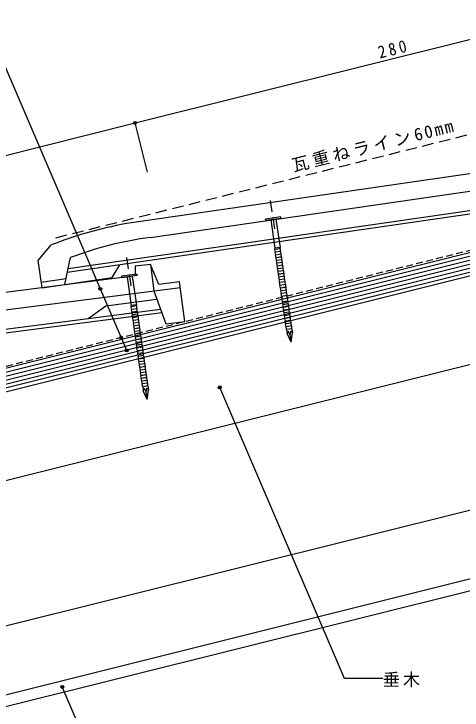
# Model space of a CAD drawing. Units: millimetres, scale not verified. Extents: x -1472 to 601, y -426 to 425.
# Drawn here: x -106.2 to 128.6, y -124.9 to 239.9 of the extents above; entities that cross this region are included whole.
import ezdxf

# ---------------------------------------------------------------- set-up
doc = ezdxf.new("R2010")
doc.units = ezdxf.units.MM
doc.header["$LTSCALE"] = 3
doc.header["$PDMODE"] = 32
doc.header["$PDSIZE"] = 1.5
doc.linetypes.add('DASHED1', pattern=[1.8, 1.2, -0.6])
doc.linetypes.add('DASHED2', pattern=[3, 2, -1])
for name, color, linetype in [('0-1_野地板', 7, 'Continuous'), ('0-2_瓦', 7, 'Continuous'), ('0-3_釘', 4, 'Continuous'), ('0-7_文字', 7, 'Continuous'), ('0-8_寸法', 7, 'Continuous')]:
    doc.layers.add(name, color=color, linetype=linetype)
doc.styles.add('ＭＳ ゴシック', font='')
doc.styles.get('ＭＳ ゴシック').set_extended_font_data('MS Gothic')

msp = doc.modelspace()

# ---------------------------------------------------------------- linework, layer by layer
at = {"layer": '0-1_野地板', "color": 3, "linetype": 'DASHED1'}
msp.add_line((-288.308, 10.864), (548.665, 220.107), dxfattribs=at)
at = {"layer": '0-1_野地板'}
for p, q in [((-288.065, 9.894), (548.422, 219.015)), ((-285.155, -1.748), (545.512, 205.918)), ((-203.42, -27.699), (534.598, 156.805)), ((-185.473, -99.49), (516.65, 76.04)), ((-215.79, -143.146), (508.161, 37.84)), ((-214.335, -148.967), (506.706, 31.292))]:
    msp.add_line(p, q, dxfattribs=at)
at = {"layer": '0-1_野地板', "color": 4}
for p, q in [((-200.267, 29.782), (547.937, 216.833)), ((-199.782, 27.841), (547.452, 214.65)), ((-199.297, 25.901), (546.967, 212.467)), ((-198.812, 23.961), (546.482, 210.284)), ((-198.327, 22.02), (545.997, 208.102))]:
    msp.add_line(p, q, dxfattribs=at)
at = {"layer": '0-2_瓦'}
for p, q in [((228.617, 170.143), (-44.569, 130.517)), ((-34.608, 122.868), (252.388, 164.497)), ((242.895, 150.995), (-78.189, 104.421)), ((-77.743, 106.506), (242.168, 152.91)), ((-93.485, 110.791), (-86.572, 118.867)), ((-91.403, 96.441), (-93.485, 110.791)), ((-79.527, 98.164), (-76.517, 112.242)), ((-54.786, 101.753), (-50.699, 108.408)), ((-34.638, 108.725), (-32.851, 94.84)), ((-42.642, 102.654), (-316.43, 67.422)), ((-91.834, 99.41), (-78.858, 101.292)), ((-91.403, 96.441), (-54.786, 101.753)), ((-306.593, 59.613), (-18.965, 96.626)), ((-349.986, 43.947), (-29.37, 85.205)), ((-28.674, 83.278), (-350.465, 41.869))]:
    msp.add_line(p, q, dxfattribs=at)
for points in [[(-32.851, 94.84), (-26.586, 77.497), (-16.668, 78.774), (-19.348, 99.602), (-30.258, 98.198), (-34.638, 108.725), (-42.572, 107.704), (-42.642, 102.654)], [(-67.28, 80.327), (-58.064, 87.058), (-31.284, 90.504)]]:
    msp.add_lwpolyline(points, dxfattribs=at)
for centre, radius, start, end in [((-10.768, -72.89), 206.197, 99.43475, 111.56945), ((-9.292, -64.934), 189.501, 97.67732, 110.77792)]:
    msp.add_arc(centre, radius, start, end, dxfattribs=at)
at = {"layer": '0-3_釘', "linetype": 'DASHED2'}
for p, q in [((30.414, 127.401), (28.115, 143.254)), ((-44.831, 97.425), (-47.093, 113.284))]:
    msp.add_line(p, q, dxfattribs=at)
at = {"layer": '0-3_釘'}
for p, q in [((33.562, 133.564), (25.645, 132.416)), ((25.76, 131.624), (25.645, 132.416)), ((33.677, 132.773), (25.76, 131.624)), ((28.358, 132.001), (30.511, 117.157)), ((31.079, 132.396), (33.232, 117.551)), ((33.677, 132.773), (33.562, 133.564)), ((33.451, 116.916), (30.482, 116.486)), ((33.537, 115.453), (33.451, 116.916)), ((30.815, 115.058), (30.482, 116.486)), ((33.66, 115.471), (30.692, 115.041)), ((31.025, 113.614), (30.692, 115.041)), ((33.537, 115.453), (30.815, 115.058)), ((33.87, 114.026), (30.901, 113.596)), ((31.234, 112.169), (30.901, 113.596)), ((33.746, 114.008), (31.025, 113.614)), ((33.746, 114.008), (33.66, 115.471)), ((33.956, 112.563), (33.87, 114.026)), ((34.08, 112.581), (31.111, 112.151)), ((31.444, 110.724), (31.111, 112.151)), ((33.956, 112.563), (31.234, 112.169)), ((34.289, 111.137), (31.32, 110.706)), ((31.654, 109.279), (31.32, 110.706)), ((34.165, 111.119), (31.444, 110.724)), ((34.499, 109.692), (31.53, 109.261)), ((34.375, 109.674), (31.654, 109.279)), ((34.165, 111.119), (34.08, 112.581)), ((34.375, 109.674), (34.289, 111.137)), ((34.585, 108.229), (34.499, 109.692)), ((31.863, 107.834), (31.53, 109.261)), ((34.708, 108.247), (31.739, 107.816)), ((32.073, 106.389), (31.739, 107.816)), ((34.585, 108.229), (31.863, 107.834)), ((34.918, 106.802), (31.949, 106.371)), ((32.282, 104.944), (31.949, 106.371)), ((34.794, 106.784), (32.073, 106.389)), ((34.794, 106.784), (34.708, 108.247)), ((35.004, 105.339), (34.918, 106.802)), ((-41.668, 103.581), (-49.588, 102.451)), ((-49.475, 101.659), (-49.588, 102.451)), ((-41.555, 102.789), (-49.475, 101.659)), ((-44.154, 102.418), (-42.036, 87.568)), ((-41.555, 102.789), (-41.668, 103.581)), ((35.128, 105.357), (32.159, 104.926)), ((32.492, 103.499), (32.159, 104.926)), ((35.004, 105.339), (32.282, 104.944)), ((35.337, 103.912), (32.368, 103.482)), ((32.701, 102.055), (32.368, 103.482)), ((35.213, 103.894), (32.492, 103.499)), ((35.547, 102.467), (32.578, 102.037)), ((35.423, 102.449), (32.701, 102.055)), ((35.213, 103.894), (35.128, 105.357)), ((35.423, 102.449), (35.337, 103.912)), ((35.633, 101.005), (35.547, 102.467)), ((-46.876, 102.03), (-44.758, 87.18)), ((32.911, 100.61), (32.578, 102.037)), ((35.756, 101.022), (32.787, 100.592)), ((33.121, 99.165), (32.787, 100.592)), ((35.633, 101.005), (32.911, 100.61)), ((35.966, 99.578), (32.997, 99.147)), ((33.33, 97.72), (32.997, 99.147)), ((35.842, 99.56), (33.121, 99.165)), ((35.842, 99.56), (35.756, 101.022)), ((36.052, 98.115), (35.966, 99.578)), ((36.175, 98.133), (33.206, 97.702)), ((33.54, 96.275), (33.206, 97.702)), ((36.052, 98.115), (33.33, 97.72)), ((36.385, 96.688), (33.416, 96.257)), ((33.749, 94.83), (33.416, 96.257)), ((36.261, 96.67), (33.54, 96.275)), ((36.595, 95.243), (33.626, 94.812)), ((36.471, 95.225), (33.749, 94.83)), ((36.261, 96.67), (36.175, 98.133)), ((36.471, 95.225), (36.385, 96.688)), ((36.68, 93.78), (36.595, 95.243)), ((33.959, 93.385), (33.626, 94.812)), ((36.804, 93.798), (33.835, 93.367)), ((34.169, 91.94), (33.835, 93.367)), ((36.68, 93.78), (33.959, 93.385)), ((37.014, 92.353), (34.045, 91.922)), ((34.378, 90.496), (34.045, 91.922)), ((36.89, 92.335), (34.169, 91.94)), ((36.89, 92.335), (36.804, 93.798)), ((37.1, 90.89), (37.014, 92.353)), ((37.223, 90.908), (34.254, 90.478)), ((34.588, 89.051), (34.254, 90.478)), ((37.1, 90.89), (34.378, 90.496)), ((37.433, 89.463), (34.464, 89.033)), ((34.797, 87.606), (34.464, 89.033)), ((37.309, 89.445), (34.588, 89.051)), ((37.643, 88.019), (34.674, 87.588)), ((35.007, 86.161), (34.674, 87.588)), ((37.519, 88.001), (34.797, 87.606)), ((37.309, 89.445), (37.223, 90.908)), ((37.519, 88.001), (37.433, 89.463)), ((37.728, 86.556), (37.643, 88.019)), ((-41.819, 86.933), (-44.789, 86.509)), ((-44.459, 85.081), (-44.789, 86.509)), ((-41.613, 85.487), (-44.583, 85.064)), ((-44.253, 83.636), (-44.583, 85.064)), ((-41.737, 85.47), (-44.459, 85.081)), ((-41.407, 84.042), (-44.377, 83.618)), ((-41.53, 84.024), (-44.253, 83.636)), ((-41.737, 85.47), (-41.819, 86.933)), ((-41.53, 84.024), (-41.613, 85.487)), ((-41.324, 82.579), (-41.407, 84.042)), ((37.852, 86.574), (34.883, 86.143)), ((35.216, 84.716), (34.883, 86.143)), ((37.728, 86.556), (35.007, 86.161)), ((38.062, 85.129), (35.093, 84.698)), ((35.426, 83.271), (35.093, 84.698)), ((37.938, 85.111), (35.216, 84.716)), ((37.938, 85.111), (37.852, 86.574)), ((38.148, 83.666), (38.062, 85.129)), ((-44.047, 82.191), (-44.377, 83.618)), ((-41.201, 82.597), (-44.17, 82.173)), ((-43.841, 80.745), (-44.17, 82.173)), ((-41.324, 82.579), (-44.047, 82.191)), ((-40.994, 81.151), (-43.964, 80.728)), ((-43.634, 79.3), (-43.964, 80.728)), ((-41.118, 81.134), (-43.841, 80.745)), ((-41.118, 81.134), (-41.201, 82.597)), ((-40.912, 79.688), (-40.994, 81.151)), ((38.271, 83.684), (35.302, 83.253)), ((35.636, 81.826), (35.302, 83.253)), ((38.148, 83.666), (35.426, 83.271)), ((38.481, 82.239), (35.512, 81.808)), ((35.845, 80.381), (35.512, 81.808)), ((38.357, 82.221), (35.636, 81.826)), ((38.69, 80.794), (35.721, 80.363)), ((36.055, 78.937), (35.721, 80.363)), ((38.567, 80.776), (35.845, 80.381)), ((38.357, 82.221), (38.271, 83.684)), ((38.567, 80.776), (38.481, 82.239)), ((38.776, 79.331), (38.69, 80.794)), ((-40.788, 79.706), (-43.758, 79.282)), ((-43.428, 77.854), (-43.758, 79.282)), ((-40.912, 79.688), (-43.634, 79.3)), ((-40.582, 78.26), (-43.552, 77.837)), ((-43.222, 76.409), (-43.552, 77.837)), ((-40.706, 78.243), (-43.428, 77.854)), ((-40.376, 76.815), (-43.346, 76.391)), ((-40.5, 76.797), (-43.222, 76.409)), ((-40.706, 78.243), (-40.788, 79.706)), ((-40.5, 76.797), (-40.582, 78.26)), ((-40.294, 75.352), (-40.376, 76.815)), ((38.9, 79.349), (35.931, 78.919)), ((36.264, 77.492), (35.931, 78.919)), ((38.776, 79.331), (36.055, 78.937)), ((39.11, 77.904), (36.141, 77.474)), ((36.474, 76.047), (36.141, 77.474)), ((38.986, 77.886), (36.264, 77.492)), ((38.986, 77.886), (38.9, 79.349)), ((39.195, 76.442), (39.11, 77.904)), ((-43.016, 74.964), (-43.346, 76.391)), ((-40.17, 75.37), (-43.14, 74.946)), ((-42.81, 73.518), (-43.14, 74.946)), ((-40.294, 75.352), (-43.016, 74.964)), ((-39.964, 73.924), (-42.934, 73.501)), ((-42.604, 72.073), (-42.934, 73.501)), ((-40.087, 73.907), (-42.81, 73.518)), ((-40.087, 73.907), (-40.17, 75.37)), ((-39.881, 72.461), (-39.964, 73.924)), ((39.319, 76.459), (36.35, 76.029)), ((36.684, 74.602), (36.35, 76.029)), ((39.195, 76.442), (36.474, 76.047)), ((39.405, 74.997), (36.684, 74.602)), ((36.684, 74.602), (36.988, 72.505)), ((37.347, 73.688), (36.988, 72.505)), ((39.029, 73.932), (39.709, 72.9)), ((39.405, 74.997), (39.319, 76.459)), ((39.405, 74.997), (39.709, 72.9)), ((-39.757, 72.479), (-42.727, 72.055)), ((-42.397, 70.628), (-42.727, 72.055)), ((-39.881, 72.461), (-42.604, 72.073)), ((-39.551, 71.034), (-42.521, 70.61)), ((-42.191, 69.182), (-42.521, 70.61)), ((-39.675, 71.016), (-42.397, 70.628)), ((-39.345, 69.588), (-42.315, 69.165)), ((-39.469, 69.571), (-42.191, 69.182)), ((-39.675, 71.016), (-39.757, 72.479)), ((-39.469, 69.571), (-39.551, 71.034)), ((-39.263, 68.125), (-39.345, 69.588)), ((39.049, 67.872), (36.988, 72.505)), ((39.049, 67.872), (38.472, 71.848)), ((39.049, 67.872), (39.709, 72.9)), ((-41.985, 67.737), (-42.315, 69.165)), ((-39.139, 68.143), (-42.109, 67.719)), ((-41.779, 66.292), (-42.109, 67.719)), ((-39.263, 68.125), (-41.985, 67.737)), ((-38.933, 66.698), (-41.903, 66.274)), ((-41.573, 64.846), (-41.903, 66.274)), ((-39.057, 66.68), (-41.779, 66.292)), ((-39.057, 66.68), (-39.139, 68.143)), ((-38.85, 65.234), (-38.933, 66.698)), ((-38.727, 65.252), (-41.697, 64.829)), ((-41.367, 63.401), (-41.697, 64.829)), ((-38.85, 65.234), (-41.573, 64.846)), ((-38.521, 63.807), (-41.49, 63.383)), ((-41.161, 61.955), (-41.49, 63.383)), ((-38.644, 63.789), (-41.367, 63.401)), ((-38.314, 62.361), (-41.284, 61.938)), ((-38.438, 62.344), (-41.161, 61.955)), ((-38.644, 63.789), (-38.727, 65.252)), ((-38.438, 62.344), (-38.521, 63.807)), ((-38.232, 60.898), (-38.314, 62.361)), ((-40.954, 60.51), (-41.284, 61.938)), ((-38.108, 60.916), (-41.078, 60.492)), ((-40.748, 59.065), (-41.078, 60.492)), ((-38.232, 60.898), (-40.954, 60.51)), ((-37.902, 59.471), (-40.872, 59.047)), ((-40.542, 57.619), (-40.872, 59.047)), ((-38.026, 59.453), (-40.748, 59.065)), ((-38.026, 59.453), (-38.108, 60.916)), ((-37.82, 58.008), (-37.902, 59.471)), ((-37.696, 58.025), (-40.666, 57.602)), ((-40.336, 56.174), (-40.666, 57.602)), ((-37.82, 58.008), (-40.542, 57.619)), ((-37.49, 56.58), (-40.46, 56.156)), ((-40.13, 54.729), (-40.46, 56.156)), ((-37.613, 56.562), (-40.336, 56.174)), ((-37.284, 55.135), (-40.253, 54.711)), ((-37.407, 55.117), (-40.13, 54.729)), ((-37.613, 56.562), (-37.696, 58.025)), ((-37.407, 55.117), (-37.49, 56.58)), ((-37.201, 53.672), (-37.284, 55.135)), ((-39.924, 53.283), (-40.253, 54.711)), ((-37.077, 53.689), (-40.047, 53.266)), ((-39.717, 51.838), (-40.047, 53.266)), ((-37.201, 53.672), (-39.924, 53.283)), ((-36.871, 52.244), (-39.841, 51.82)), ((-39.511, 50.392), (-39.841, 51.82)), ((-36.995, 52.226), (-39.717, 51.838)), ((-36.995, 52.226), (-37.077, 53.689)), ((-36.789, 50.781), (-36.871, 52.244)), ((-36.665, 50.798), (-39.635, 50.375)), ((-39.305, 48.947), (-39.635, 50.375)), ((-36.789, 50.781), (-39.511, 50.392)), ((-36.459, 49.353), (-39.429, 48.929)), ((-39.099, 47.502), (-39.429, 48.929)), ((-36.583, 49.335), (-39.305, 48.947)), ((-36.253, 47.908), (-39.223, 47.484)), ((-38.893, 46.056), (-39.223, 47.484)), ((-36.376, 47.89), (-39.099, 47.502)), ((-36.583, 49.335), (-36.665, 50.798)), ((-36.376, 47.89), (-36.459, 49.353)), ((-36.17, 46.445), (-36.253, 47.908)), ((-36.047, 46.462), (-39.017, 46.039)), ((-38.687, 44.611), (-39.017, 46.039)), ((-36.17, 46.445), (-38.893, 46.056)), ((-35.964, 44.999), (-38.687, 44.611)), ((-38.687, 44.611), (-38.387, 42.513)), ((-36.343, 43.935), (-35.665, 42.901)), ((-35.964, 44.999), (-36.047, 46.462)), ((-35.964, 44.999), (-35.665, 42.901)), ((-38.026, 43.695), (-38.387, 42.513)), ((-36.337, 37.875), (-38.387, 42.513)), ((-36.337, 37.875), (-36.904, 41.853)), ((-36.337, 37.875), (-35.665, 42.901))]:
    msp.add_line(p, q, dxfattribs=at)
for points in [[(33.327, 116.898), (33.288, 117.559), (30.455, 117.148)], [(33.327, 116.898), (30.606, 116.503), (30.455, 117.148)], [(-41.943, 86.915), (-41.98, 87.576), (-44.814, 87.172)], [(-41.943, 86.915), (-44.665, 86.527), (-44.814, 87.172)], [(37.347, 73.688), (38.472, 71.848), (39.029, 73.932)], [(-38.026, 43.695), (-36.904, 41.853), (-36.343, 43.935)]]:
    msp.add_lwpolyline(points, dxfattribs=at)
at = {"layer": '0-7_文字', "linetype": 'DASHED2'}
msp.add_line((-84.233, 122.698), (266.209, 210.309), dxfattribs=at)
at = {"layer": '0-7_文字'}
for points in [[(87.021, -108.384), (67.021, -108.384), (1.636, 44.265)], [(-42.514, -155.461), (-62.514, -155.461), (-80.822, -112.719)]]:
    msp.add_lwpolyline(points, dxfattribs=at)
for p in [(1.636, 44.265), (-80.822, -112.719)]:
    msp.add_point(p, dxfattribs=at)
at = {"layer": '0-8_寸法'}
for p, q in [((-42.678, 182.816), (228.962, 250.726)), ((-47.076, 63.582), (-124.275, 243.813)), ((-314.318, 114.906), (-42.678, 182.816)), ((-36.211, 156.95), (-42.678, 182.816)), ((-36.211, 156.95), (-42.678, 182.816))]:
    msp.add_line(p, q, dxfattribs=at)
for p in [(-42.678, 182.816), (-42.678, 182.816), (-60.906, 95.871), (-50.013, 70.44), (-47.076, 63.582)]:
    msp.add_point(p, dxfattribs=at)

# ---------------------------------------------------------------- texts
at = {"layer": '0-7_文字', "insert": (40.517, 156.594), "char_height": 6.598, "attachment_point": 7, "rotation": 14.036, "style": 'ＭＳ ゴシック'}
msp.add_mtext('\\T1.22;瓦重ねライン60mm', dxfattribs=at)
at = {"layer": '0-7_文字', "insert": (87.021, -112.884), "char_height": 6.598, "attachment_point": 7, "style": 'ＭＳ ゴシック'}
msp.add_mtext('\\T1.17;垂木', dxfattribs=at)
at = {"layer": '0-8_寸法', "insert": (85.502, 216.407), "char_height": 6.598, "attachment_point": 7, "rotation": 14.036, "style": 'ＭＳ ゴシック'}
msp.add_mtext('\\T1.37;\\W0.9;280', dxfattribs=at)

doc.saveas('drawing.dxf')
